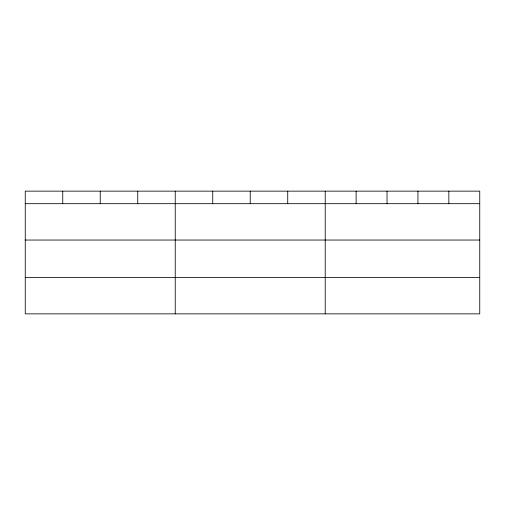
<?xml version="1.0" encoding="UTF-8"?>
<svg xmlns="http://www.w3.org/2000/svg" width="505" height="505" viewBox="0 0 505 505"><rect width="100%" height="100%" fill="white"/><g stroke="black" fill="none" stroke-linecap="round" stroke-linejoin="round"><path stroke-width="0.76" d="M479.75 240.045L479.75 191.143L25.25 191.143L25.25 313.857L479.75 313.857L479.75 240.045L25.25 240.045M25.25 203.685L479.75 203.685M25.25 277.504L479.75 277.504M448.844 191.143L448.844 203.685M417.938 191.143L417.938 203.685M387.032 191.143L387.032 203.685M356.126 191.143L356.126 203.685M325.22 191.143L325.22 313.857M287.724 191.143L287.724 203.685M250.227 191.143L250.227 203.685M212.731 191.143L212.731 203.685M175.235 191.143L175.235 313.857M137.739 191.143L137.739 203.685M100.243 191.143L100.243 203.685M62.746 191.143L62.746 203.685"/></g></svg>
